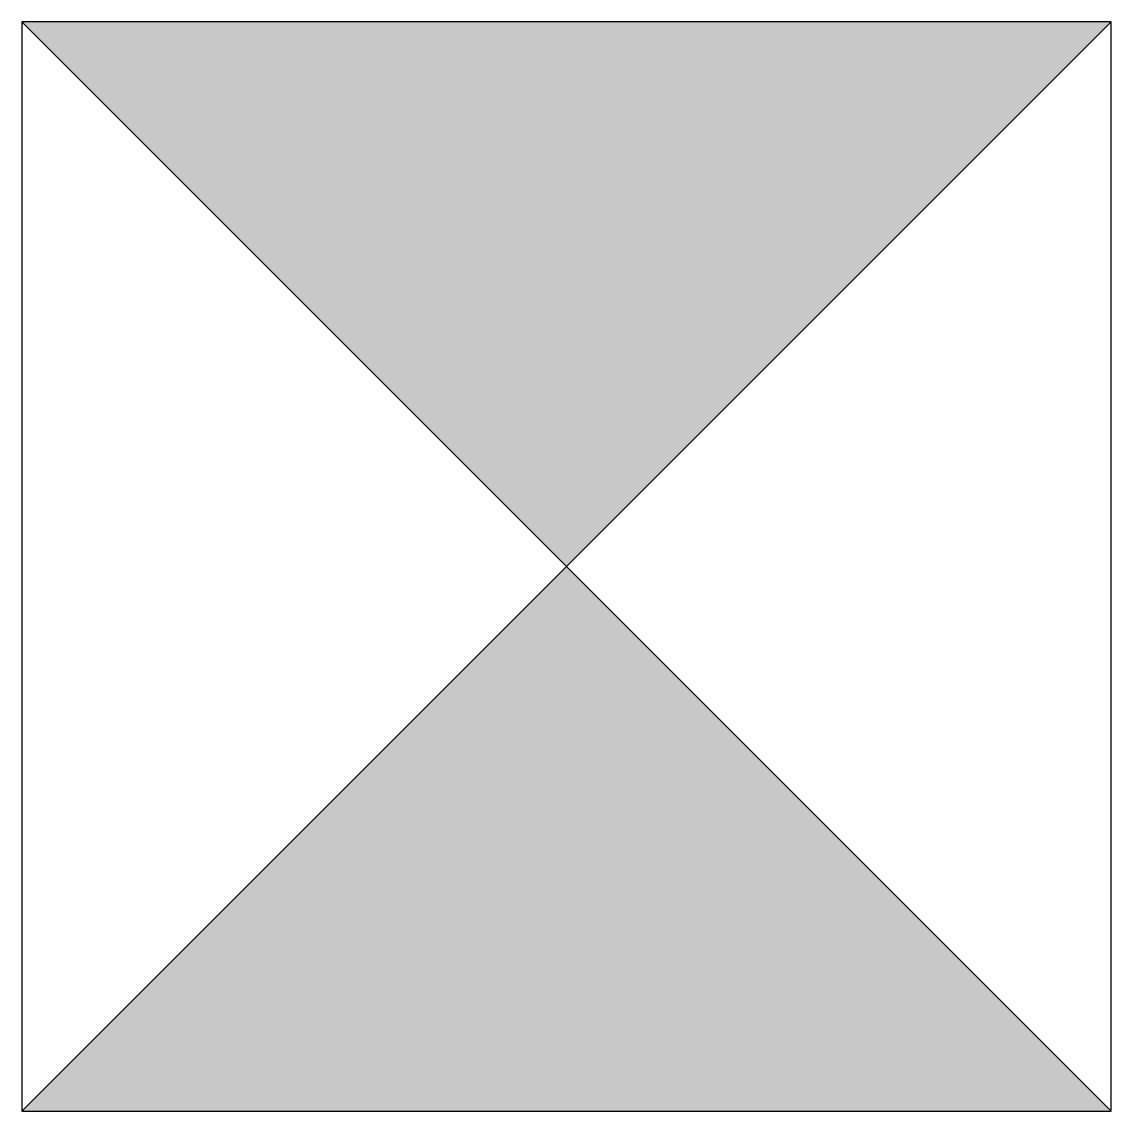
# Model space of a CAD drawing. Extents: x -0.75 to 0.75, y 0 to 1.5.
import ezdxf

# ---------------------------------------------------------------- set-up
doc = ezdxf.new("R2010")
doc.units = 0
doc.header["$LTSCALE"] = 0.2

msp = doc.modelspace()

# ---------------------------------------------------------------- hatches: boundary and pattern name
h = msp.add_hatch(color=256)
h.dxf.hatch_style = 1
h.paths.add_polyline_path([(0.75, 1.5), (-0.75, 1.5), (0, 0.75)])
h.paths.add_polyline_path([(0, 0.75), (-0.75, 0), (0.75, 0)])

# ---------------------------------------------------------------- linework, layer by layer
for p, q in [((-0.75, 0), (0.75, 1.5)), ((0.75, 0), (-0.75, 1.5))]:
    msp.add_line(p, q)
at = {"flags": 128}
msp.add_lwpolyline([(-0.75, 0), (0.75, 0), (0.75, 1.5), (-0.75, 1.5)], close=True, dxfattribs=at)

doc.saveas('drawing.dxf')
